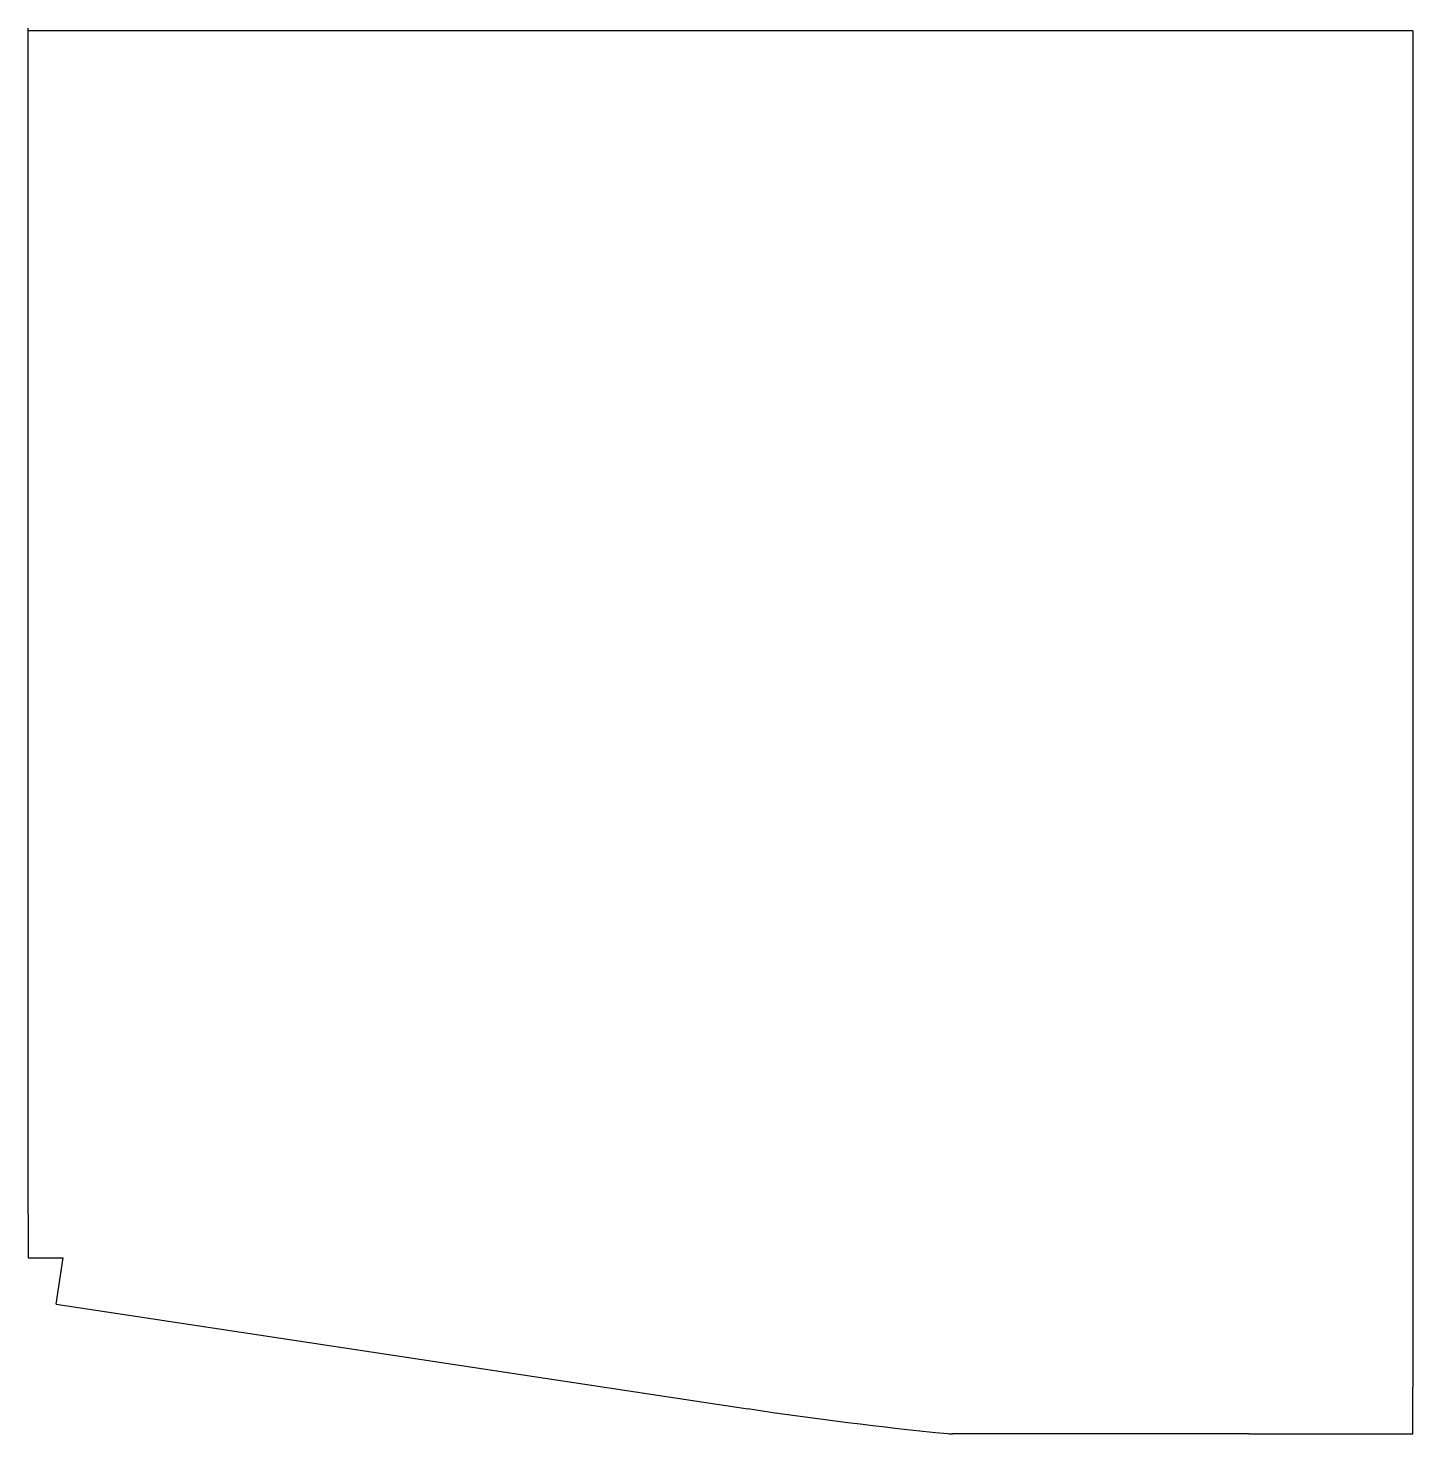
# Model space of a CAD drawing. Extents: x 741 to 1117, y 1327 to 1708.
import ezdxf

# ---------------------------------------------------------------- set-up
doc = ezdxf.new("R2010")
doc.units = 0
doc.header["$MEASUREMENT"] = 0
doc.layers.add('2_L_SEAM_ALLOWANCE_3', color=5, linetype='Continuous')

msp = doc.modelspace()

# ---------------------------------------------------------------- linework, layer by layer
at = {"layer": '2_L_SEAM_ALLOWANCE_3', "color": 5, "linetype": 'Continuous', "lineweight": 25}
for p, q in [((741.3, 1386.43), (741.3, 1707.99)), ((1116.84, 1707.27), (741.3, 1707.27)), ((1116.84, 1707.27), (1116.84, 1339.53)), ((741.3, 1386.43), (741.3, 1374.59)), ((741.3, 1374.59), (750.82, 1374.59)), ((748.93, 1362.03), (750.82, 1374.59)), ((748.93, 1362.03), (936.5, 1333.67)), ((1116.84, 1326.83), (1116.84, 1339.53)), ((1072.39, 1326.83), (992, 1326.83)), ((1072.39, 1326.83), (1116.84, 1326.83))]:
    msp.add_line(p, q, dxfattribs=at)
for centre, radius, start, end in [((1095.54, 2385.6), 1063.88, -98.59715, -95.65289), ((992, 1339.53), 12.7, -95.6529, -90)]:
    msp.add_arc(centre, radius, start, end, dxfattribs=at)

doc.saveas('drawing.dxf')
